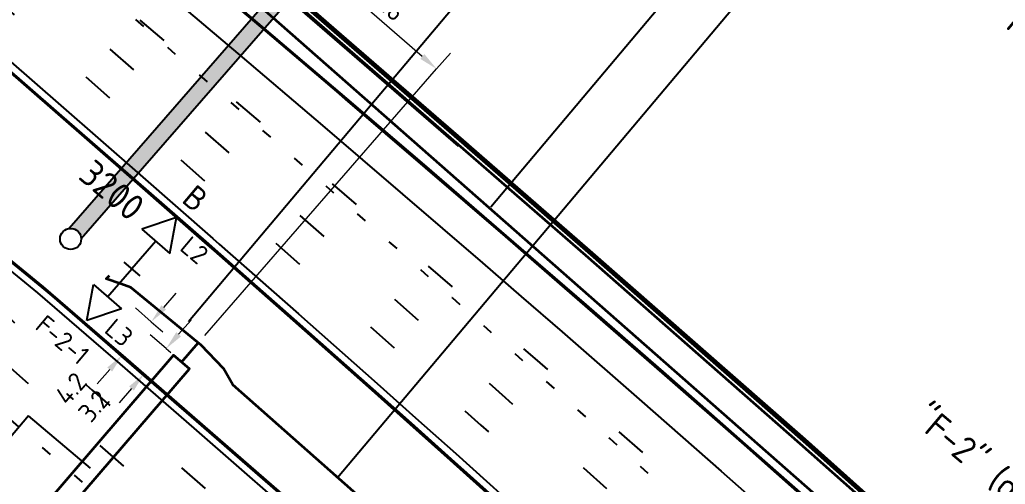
# Model space of a CAD drawing. Header units: metres. Extents: x 134219 to 139080, y 438661 to 444352.
# Drawn here: x 134897.6 to 134991.2, y 443717.8 to 443761.9 of the extents above; entities that cross this region are included whole.
import ezdxf
from ezdxf.enums import TextEntityAlignment as Align

# ---------------------------------------------------------------- set-up
doc = ezdxf.new("R2010")
doc.units = ezdxf.units.M
doc.linetypes.add('13strp', pattern=[4, 1, -3])
doc.linetypes.add('39strp', pattern=[12, 3, -9])
doc.layers.get('DEFPOINTS').update_dxf_attribs({"color": 193})
for name, color, linetype, lineweight in [('N-WE-KL-ET-T18', 1, 'Continuous', 18), ('N-WE-KL-ET-T25', 7, 'Continuous', 25), ('N-WE-KL-ET_LS_OV_ARMATUUR-S', 7, 'Continuous', 25), ('N-WE-KL-ET_LS_OV_ARMATUUR-T18', 1, 'Continuous', 25), ('N-WE-KL-ET_LS_OV_KABEL-G', 10, 'KL-LS-OV-N', 35), ('N-WE-KL-ET_LS_OV_KABEL-M', 7, 'Continuous', 18), ('N-WE-KL-ET_LS_OV_KABEL-T25', 7, 'Continuous', 25), ('N-WE-KL-ET_LS_OV_KAST-S', 10, 'Continuous', 25), ('N-WE-KL-ET_LS_OV_MANTELBUIS-G', 10, 'Continuous', 35), ('N-WE-VW-BEWEGWIJZERING_DRAAGCONSTRUCTIE_PORTAAL-S', 7, 'Continuous', 25), ('N-WE-VW-BEWEGWIJZERING_DRAAGCONSTRUCTIE_PORTAAL_POER-S', 7, 'Continuous', 25), ('Utd-ondergr-bs', 8, 'Continuous', 35), ('Utd-ondergr-nw', 8, '13strp', 35)]:
    doc.layers.add(name, color=color, linetype=linetype, lineweight=lineweight)
doc.layers.add('N-WE-KL-ET_LS_OV_ARMATUUR-T25', color=2, linetype='Continuous')
doc.layers.add('Utd-weg-nw', color=8, linetype='Continuous')
doc.styles.add('ISO18', font='NLCS-ISO.ttf')
doc.styles.add('ISO25', font='NLCS-ISO.ttf')
doc.styles.add('NLCS-ISO', font='NLCS-ISO.ttf')
doc.styles.add('NLCS_18', font='NLCS-ISO.ttf', dxfattribs={"height": 1.8})
doc.styles.add('NLCS_25', font='NLCS-ISO.ttf', dxfattribs={"height": 2.5})
doc.linetypes.add('KL-LS-OV-N', pattern='A,4,-1,[103,NLCS.SHX,S=0.75,R=0,X=0,Y=0],-1,4,-1.5,["0V",Standard,S=1,R=0,X=0,Y=-0.5],-3', length=14.5)
doc.dimstyles.new('NLCS_t18_pijl_Dimension_l3_h1', dxfattribs={"dimtxt": 1.8, "dimasz": 1.8, "dimexe": 2, "dimexo": 2, "dimgap": 0.7, "dimtad": 1, "dimdec": 1, "dimzin": 0, "dimdsep": 46, "dimtxsty": 'NLCS_18', "dimcen": 2.5, "dimdle": 2, "dimclrd": 256, "dimclre": 256, "dimclrt": 256, "dimadec": 1, "dimazin": 0, "dimtfac": 1, "dimtdec": 1, "dimtofl": 0, "dimtmove": 1, "dimatfit": 0, "dimfxl": 0, "dimtolj": 1, "dimtzin": 0, "dimlwd": 18, "dimlwe": 18, "dimarcsym": 0})

# ---------------------------------------------------------------- blocks, each defined once
blk = doc.blocks.new('SKL-ET_OV_ARMATUUR_HD_NATRIUM_2x250W-SO')
for p, q in [((-6.493, 0), (-3.493, 1.757)), ((6.493, 0), (3.493, 1.757)), ((-3.493, -1.757), (-6.493, 0)), ((3.493, -1.757), (6.493, 0))]:
    blk.add_line(p, q)
for points in [[(-3.493, 1.757), (-3.493, -1.757)], [(0, 1), (0, -1)], [(3.493, 1.757), (3.493, -1.757)], [(-3.493, 0), (0, 0)], [(3.493, 0), (0, 0)]]:
    blk.add_lwpolyline(points)
at = {"layer": 'N-WE-KL-ET_LS_OV_ARMATUUR-T18', "style": 'ISO18', "flags": 1}
for tag, p in [('TYPE_ARMATUUR', (3.075, -6.821)), ('VERMOGEN_LAMP', (3.075, -10.606)), ('SPIEGELSTAND', (3.075, -14.39)), ('HOOGTE_LICHTMAST', (3.075, -18.175)), ('UITLEGGERHOEK', (3.075, -21.959)), ('TYPE_LICHTMAST', (3.075, -25.744)), ('BOTSVRIENDELIJK', (3.075, -29.528)), ('POSITIE_LICHTMAST', (3.075, -33.313)), ('KABELAANSLUITNG', (3.075, -37.097)), ('VOEDINGSPUNT', (3.075, -48.451))]:
    blk.add_attdef(tag, p, '', height=1.8, dxfattribs=at)
at = {"layer": 'N-WE-KL-ET_LS_OV_ARMATUUR-T18', "style": 'ISO18'}
for tag, p in [('FASE-AANSLUITING_1', (3.075, -40.882)), ('FASE-AANSLUITING_2', (3.075, -44.666)), ('GROEPSNUMMER', (3.075, -52.235))]:
    blk.add_attdef(tag, p, '', height=1.8, dxfattribs=at)
at = {"layer": 'N-WE-KL-ET_LS_OV_ARMATUUR-T25', "style": 'ISO25'}
for tag, p, height in [('MASTNUMMER', (3.075, 7.391), 2.5), ('TYPE_SYMBOOL', (3.075, 3.606), 2.25)]:
    blk.add_attdef(tag, p, '', height=height, dxfattribs=at)
blk = doc.blocks.new('SVW-BEWEGWIJZERING_DRAAGCONSTRUCTIE_PORTAAL_ANWB (A2 73.705 HRL)')
for points in [[(-1, -0.007), (-21.701, -23.809)], [(0.132, -0.991), (-20.569, -24.794)]]:
    blk.add_lwpolyline(points)
at = {"ltscale": 10}
blk.add_lwpolyline([(-0.656, -0.755, 1.5, 1.5, 0), (-20.913, -24.046, 0, 0, 0)], format="xyseb", dxfattribs=at)
blk = doc.blocks.new('r')
at = {"color": 0, "linetype": 'ByBlock'}
blk.add_lwpolyline([(-3.5, 1.75), (3.5, 1.75), (3.5, -1.75), (-3.5, -1.75), (-3.5, 1.75)], dxfattribs=at)
blk = doc.blocks.new('SKL-ET_OV_KAST_SEKTIEKAST-SO')
blk.add_blockref('r', (0, 0))
at = {"layer": 'N-WE-KL-ET-T18', "linetype": 'ByBlock', "style": 'NLCS-ISO', "flags": 1}
for tag, p in [('OMSCHRIJVING_LEGENDA', (0, -8.431)), ('LOCATIE', (0, -12.215)), ('BPS-CODERING', (0, -16)), ('VOEDINGSPUNT', (0, -19.784)), ('GROEPSNUMMER', (0, -23.569)), ('POSITIE_X', (0, -27.353)), ('POSITIE_Y', (0, -31.138)), ('OVERIGE_OPMERKING(EN)_1', (0, -34.922)), ('OVERIGE_OPMERKING(EN)_2', (0, -38.707))]:
    blk.add_attdef(tag, p, '', height=1.8, dxfattribs=at)
at = {"layer": 'N-WE-KL-ET-T25', "linetype": 'ByBlock', "style": 'NLCS-ISO'}
for tag, p in [('KASTNAAM', (0, 5.269)), ('SOORT_KAST', (0, 0))]:
    blk.add_attdef(tag, text='', height=2.5, dxfattribs=at).set_placement(p, align=Align.MIDDLE_CENTER)
blk = doc.blocks.new('SVW-BEWEGWIJZERING_DRAAGCONSTRUCTIE_PORTAAL_POER-SO (1)')
blk.add_circle((0, 0), 1)
at = {"style": 'ISO18', "flags": 1}
for tag, p in [('OMSCHRIJVING_LEGENDA', (0, 28.559)), ('CONSTRUCTIENUMMER', (0, 24.775)), ('LOCATIE', (0, 20.99)), ('TYPE_POER', (0, 17.206)), ('POSITIE_POER', (0, 13.421)), ('OVERIGE_OPMERKING(EN)_1', (0, 9.637)), ('OVERIGE_OPMERKING(EN)_2', (0, 5.852))]:
    blk.add_attdef(tag, p, '', height=1.8, dxfattribs=at)
blk = doc.blocks.new('*D416')
at = {"layer": 'DEFPOINTS', "color": 0, "transparency": 16777216}
for p in [(134925.393, 443767.482), (134925.393, 443767.482), (134937.184, 443757.227)]:
    blk.add_point(p, dxfattribs=at)
at = {"layer": 'N-WE-KL-ET_LS_OV_KABEL-M', "lineweight": 18, "transparency": 16777216}
for p, q in [((134925.393, 443767.482), (134926.705, 443768.991)), ((134937.184, 443757.227), (134938.497, 443758.736))]:
    blk.add_line(p, q, dxfattribs=at)
at = {"layer": 'N-WE-KL-ET_LS_OV_KABEL-M', "linetype": 'Continuous', "lineweight": 18, "transparency": 16777216}
blk.add_line((134935.826, 443758.408), (134926.751, 443766.3), dxfattribs=at)
at = {"layer": 'N-WE-KL-ET_LS_OV_KABEL-M', "transparency": 16777216}
for points in [[(134926.948, 443766.527), (134926.554, 443766.074), (134925.393, 443767.482)], [(134936.023, 443758.634), (134935.629, 443758.181), (134937.184, 443757.227)]]:
    blk.add_solid(points, dxfattribs=at)
at = {"layer": 'N-WE-KL-ET_LS_OV_KABEL-M', "transparency": 16777216, "insert": (134932.338, 443763.561), "char_height": 1.8, "attachment_point": 5, "rotation": 318.98633, "style": 'NLCS_18'}
blk.add_mtext('\\A1;15.6', dxfattribs=at)
blk = doc.blocks.new('*D379')
at = {"layer": 'DEFPOINTS', "color": 0, "transparency": 16777216}
for p in [(134911.5, 443730.656), (134911.5, 443730.656), (134909.386, 443728.227)]:
    blk.add_point(p, dxfattribs=at)
at = {"layer": 'N-WE-KL-ET_LS_OV_KABEL-M', "linetype": 'Continuous', "lineweight": 18, "transparency": 16777216}
for p, q in [((134912.682, 443732.014), (134913.863, 443733.372)), ((134908.205, 443726.869), (134907.023, 443725.511))]:
    blk.add_line(p, q, dxfattribs=at)
at = {"layer": 'N-WE-KL-ET_LS_OV_KABEL-M', "lineweight": 18, "transparency": 16777216}
for p, q in [((134911.5, 443730.656), (134909.991, 443731.969)), ((134909.386, 443728.227), (134907.878, 443729.54))]:
    blk.add_line(p, q, dxfattribs=at)
at = {"layer": 'N-WE-KL-ET_LS_OV_KABEL-M', "transparency": 16777216}
for points in [[(134912.455, 443732.211), (134912.908, 443731.817), (134911.5, 443730.656)], [(134907.978, 443727.066), (134908.431, 443726.672), (134909.386, 443728.227)]]:
    blk.add_solid(points, dxfattribs=at)
at = {"layer": 'N-WE-KL-ET_LS_OV_KABEL-M', "transparency": 16777216, "insert": (134904.625, 443725.193), "char_height": 1.8, "attachment_point": 5, "rotation": 48.97031, "style": 'NLCS_18'}
blk.add_mtext('\\A1;3.2', dxfattribs=at)
blk = doc.blocks.new('*D380')
at = {"layer": 'DEFPOINTS', "color": 0, "transparency": 16777216}
for p in [(134910.088, 443733.211), (134910.088, 443733.211), (134907.317, 443730.027)]:
    blk.add_point(p, dxfattribs=at)
at = {"layer": 'N-WE-KL-ET_LS_OV_KABEL-M', "linetype": 'Continuous', "lineweight": 18, "transparency": 16777216}
for p, q in [((134911.269, 443734.569), (134912.451, 443735.927)), ((134906.135, 443728.669), (134904.954, 443727.311))]:
    blk.add_line(p, q, dxfattribs=at)
at = {"layer": 'N-WE-KL-ET_LS_OV_KABEL-M', "lineweight": 18, "transparency": 16777216}
for p, q in [((134910.088, 443733.211), (134908.579, 443734.524)), ((134907.317, 443730.027), (134905.808, 443731.339))]:
    blk.add_line(p, q, dxfattribs=at)
at = {"layer": 'N-WE-KL-ET_LS_OV_KABEL-M', "transparency": 16777216}
for points in [[(134911.043, 443734.766), (134911.496, 443734.372), (134910.088, 443733.211)], [(134905.909, 443728.866), (134906.362, 443728.472), (134907.317, 443730.027)]]:
    blk.add_solid(points, dxfattribs=at)
at = {"layer": 'N-WE-KL-ET_LS_OV_KABEL-M', "transparency": 16777216, "insert": (134902.44, 443726.86), "char_height": 1.8, "attachment_point": 5, "rotation": 48.97031, "style": 'NLCS_18'}
blk.add_mtext('\\A1;4.2', dxfattribs=at)

msp = doc.modelspace()

# ---------------------------------------------------------------- linework, layer by layer
at = {"layer": 'N-WE-KL-ET_LS_OV_KABEL-G', "flags": 128}
for points, elevation in [([(134905.756, 443776.046), (134910.387, 443772.037), (134918.773, 443764.636), (134989.16, 443702.693)], 9.306), ([(135019.603, 443637.083), (135019.505, 443637.182), (135010.711, 443644.629), (135009.289, 443647.026), (134983.581, 443669.068), (134917.816, 443727.198), (134916.938, 443728.769), (134914.834, 443730.986), (134908.14, 443736.458), (134907.204, 443736.819), (134905.812, 443737.286), (134906.131, 443737.616)], 6.399)]:
    msp.add_lwpolyline(points, dxfattribs=dict(at, elevation=elevation))
msp.add_lwpolyline([(134912.966, 443729.38), (134914.549, 443731.219)], dxfattribs=at)
at = {"layer": 'N-WE-KL-ET_LS_OV_KABEL-M'}
for points in [[(134915.159, 443731.902), (134937.184, 443757.227)], [(134910.088, 443733.211), (134911.186, 443732.255)], [(134911.5, 443730.656), (134911.934, 443730.279)]]:
    msp.add_lwpolyline(points, dxfattribs=at)
at = {"layer": 'N-WE-KL-ET_LS_OV_KABEL-T25'}
for p, q in [((134982.04, 443814.47), (134913.619, 443733.196)), ((134987.266, 443797.472), (134942.316, 443744.079)), ((134979.156, 443779.418), (134927.78, 443718.391)), ((134898.408, 443724.266), (134872.981, 443694.063)), ((134904.297, 443719.309), (134898.408, 443724.266))]:
    msp.add_line(p, q, dxfattribs=at)
at = {"layer": 'N-WE-KL-ET_LS_OV_MANTELBUIS-G', "linetype": 'Continuous'}
msp.add_lwpolyline([(134894.855, 443709.873), (134896.37, 443708.569), (134913.724, 443728.728), (134912.208, 443730.033)], close=True, dxfattribs=at)
at = {"layer": 'Utd-ondergr-bs', "flags": 128}
for points in [[(134660.133, 443991.614), (134662.802, 443989.294), (134835.209, 443840.226), (134904.987, 443779.649), (134913.426, 443772.31), (134939.263, 443749.929)], [(134984.443, 443710.323), (134971.721, 443721.601), (134951.361, 443739.485), (134939.256, 443750)], [(135002.656, 443693.524), (134986.558, 443708.106), (134985.617, 443707.097), (134983.384, 443709.163), (134984.68, 443710.579), (134972.004, 443721.904), (134951.575, 443739.814), (134939.862, 443750), (134940.167, 443750), (134951.707, 443739.965), (134972.137, 443722.053), (134984.813, 443710.728), (134984.934, 443710.86), (134985.082, 443710.725), (134983.666, 443709.175), (134985.606, 443707.38), (134987.008, 443708.888), (134987.155, 443708.751), (134986.692, 443708.254), (135002.791, 443693.672)], [(134939.862, 443750), (134951.575, 443739.814), (134972.004, 443721.904), (134984.68, 443710.579), (134983.384, 443709.163), (134985.617, 443707.097), (134986.558, 443708.106), (135002.656, 443693.524), (135015.283, 443681.871), (135014.485, 443681.052), (135016.624, 443678.991), (135017.199, 443679.551), (135033.579, 443664.059), (135033.151, 443663.63), (135035.268, 443661.52), (135036.638, 443662.893), (135036.496, 443663.034), (135035.268, 443661.802), (135033.433, 443663.631), (135034.643, 443664.859)], [(134940.009, 443750), (134951.636, 443739.887), (134972.07, 443721.974), (134984.745, 443710.651), (134984.82, 443710.585)], [(134940.167, 443750), (134951.707, 443739.965), (134972.137, 443722.053), (134984.813, 443710.728), (134984.934, 443710.86), (134985.082, 443710.725), (134983.666, 443709.175), (134985.606, 443707.38), (134987.008, 443708.888), (134987.155, 443708.751), (134986.692, 443708.254), (135002.791, 443693.672), (135015.418, 443682.018), (135015.808, 443682.42), (135015.951, 443682.281), (135014.768, 443681.057), (135016.622, 443679.271), (135017.914, 443680.551), (135018.054, 443680.408), (135017.336, 443679.697), (135033.716, 443664.204), (135034.5, 443665), (135034.643, 443664.859)]]:
    msp.add_lwpolyline(points, dxfattribs=at)
at = {"layer": 'Utd-ondergr-bs'}
for points in [[(134939.256, 443750, 0), (134927.255, 443760.425, 0), (134911.516, 443774.214, 0)], [(134939.862, 443750, 0), (134927.523, 443760.731, 0), (134911.824, 443774.409, 0)], [(134940.009, 443750, 0), (134927.588, 443760.803, 0), (134911.907, 443774.461, 0)], [(134940.167, 443750, 0), (134927.654, 443760.882, 0), (134912, 443774.52, 0)], [(134984.443, 443710.323, 0), (134971.721, 443721.601, 0), (134951.361, 443739.485, 0), (134939.256, 443750, 0)], [(134939.862, 443750, 0), (134951.575, 443739.814, 0), (134972.004, 443721.904, 0), (134984.68, 443710.579, 0), (134984.443, 443710.323, 0), (134983.384, 443709.163, 0), (134985.617, 443707.097, 0), (134986.264, 443707.793, 0), (134986.558, 443708.106, 0), (135002.656, 443693.524, 0)], [(135002.656, 443693.524, 0), (134986.558, 443708.106, 0), (134986.264, 443707.793, 0), (134985.617, 443707.097, 0), (134983.384, 443709.163, 0), (134984.443, 443710.323, 0), (134984.68, 443710.579, 0), (134972.004, 443721.904, 0), (134951.575, 443739.814, 0), (134939.862, 443750, 0), (134940.167, 443750, 0), (134951.707, 443739.965, 0), (134972.137, 443722.053, 0), (134984.813, 443710.728, 0), (134984.934, 443710.86, 0), (134985.082, 443710.725, 0), (134983.666, 443709.175, 0), (134985.606, 443707.38, 0), (134987.008, 443708.888, 0), (134987.155, 443708.751, 0), (134986.692, 443708.254, 0), (135002.791, 443693.672, 0)], [(134940.009, 443750, 0), (134951.636, 443739.887, 0), (134972.07, 443721.974, 0), (134984.745, 443710.651, 0), (134984.82, 443710.585, 0)], [(134940.167, 443750, 0), (134951.707, 443739.965, 0), (134972.137, 443722.053, 0), (134984.813, 443710.728, 0), (134984.934, 443710.86, 0), (134985.082, 443710.725, 0), (134983.666, 443709.175, 0), (134985.606, 443707.38, 0), (134987.008, 443708.888, 0), (134987.155, 443708.751, 0), (134986.692, 443708.254, 0), (135002.791, 443693.672, 0), (135015.418, 443682.018, 0), (135015.808, 443682.42, 0), (135015.951, 443682.281, 0), (135014.768, 443681.057, 0), (135016.622, 443679.271, 0), (135017.914, 443680.551, 0), (135018.054, 443680.408, 0), (135017.336, 443679.697, 0), (135033.716, 443664.204, 0), (135034.5, 443665, 0), (135034.643, 443664.859, 0)]]:
    msp.add_polyline3d(points, dxfattribs=at)
msp.add_polyline3d([(134939.862, 443750, 0), (134927.523, 443760.731, 0), (134911.824, 443774.409, 0), (134912, 443774.52, 0), (134927.654, 443760.882, 0), (134940.167, 443750, 0)], close=True, dxfattribs=at)
at = {"layer": 'Utd-ondergr-nw', "linetype": 'Continuous', "flags": 128}
for points in [[(134891.238, 443786.52), (134898.21, 443780.458), (134905.756, 443773.896), (134913.302, 443767.334), (134920.928, 443760.864), (134927.914, 443754.91), (134928.539, 443754.377), (134936.137, 443747.865), (134943.725, 443741.326), (134947.429, 443738.12), (134951.303, 443734.757), (134958.869, 443728.158), (134966.422, 443721.528), (134973.96, 443714.865), (134981.484, 443708.169), (134988.991, 443701.437), (134996.48, 443694.67), (135003.326, 443688.435), (135003.949, 443687.865), (135011.399, 443681.022), (135018.826, 443674.14), (135026.231, 443667.218), (135033.61, 443660.254), (135040.964, 443653.247)], [(134891.284, 443786.573), (134898.256, 443780.51), (134905.802, 443773.949), (134913.348, 443767.387), (134920.974, 443760.917), (134927.96, 443754.963), (134928.584, 443754.429), (134936.183, 443747.918), (134943.771, 443741.378), (134947.475, 443738.173), (134951.349, 443734.81), (134958.915, 443728.211), (134966.468, 443721.581), (134974.007, 443714.918), (134981.53, 443708.221), (134989.037, 443701.489), (134996.526, 443694.722), (135003.373, 443688.487), (135003.996, 443687.917), (135011.446, 443681.074), (135018.874, 443674.192), (135026.278, 443667.269), (135033.658, 443660.305), (135041.013, 443653.298)], [(134893.44, 443759.732), (134900.986, 443753.17), (134908.523, 443746.598), (134915.425, 443740.547), (134916.042, 443740.005), (134923.544, 443733.391), (134931.032, 443726.754), (134934.684, 443723.502), (134938.502, 443720.093), (134945.955, 443713.407), (134953.389, 443706.695), (134960.802, 443699.957), (134968.193, 443693.19), (134975.561, 443686.394), (134982.905, 443679.569), (134989.612, 443673.287), (134990.223, 443672.713), (134997.514, 443665.825), (135004.776, 443658.904), (135012.009, 443651.95), (135019.21, 443644.962), (135026.378, 443637.938), (135033.513, 443630.878)], [(134893.486, 443759.785), (134901.032, 443753.223), (134901.288, 443753), (134908.569, 443746.651), (134915.471, 443740.6), (134916.087, 443740.058), (134923.59, 443733.443), (134931.078, 443726.806), (134934.73, 443723.555), (134938.548, 443720.145), (134946.001, 443713.46), (134953.435, 443706.748), (134960.848, 443700.009), (134968.239, 443693.242), (134975.608, 443686.447), (134982.952, 443679.621), (134989.659, 443673.339), (134990.27, 443672.765), (134997.561, 443665.877), (135004.824, 443658.956), (135012.056, 443652.002), (135019.258, 443645.013), (135026.426, 443637.989), (135033.561, 443630.928)], [(134891.981, 443742.815), (134899.727, 443736.483), (134900.683, 443735.702), (134906.679, 443730.489), (134907.298, 443729.95), (134914.843, 443723.388), (134922.383, 443716.825), (134926.065, 443713.617), (134929.916, 443710.256), (134937.44, 443703.68), (134944.951, 443697.093), (134952.448, 443690.492), (134959.926, 443683.874), (134967.385, 443677.236), (134974.82, 443670.575), (134975.736, 443669.752)], [(134892.027, 443742.868), (134899.773, 443736.536), (134906.725, 443730.541), (134907.344, 443730.003), (134914.889, 443723.441), (134922.429, 443716.878), (134926.111, 443713.669), (134929.962, 443710.309), (134937.486, 443703.733), (134944.997, 443697.145), (134952.494, 443690.544), (134959.973, 443683.926), (134967.431, 443677.288), (134974.867, 443670.627), (134975.782, 443669.804)]]:
    msp.add_lwpolyline(points, dxfattribs=at)
at = {"layer": 'Utd-weg-nw', "linetype": '13strp', "flags": 128}
for points in [[(134682.211, 443958.772), (134689.757, 443952.21), (134697.303, 443945.648), (134704.849, 443939.087), (134712.395, 443932.525), (134719.942, 443925.963), (134727.488, 443919.401), (134735.034, 443912.84), (134742.58, 443906.278), (134750.126, 443899.716), (134754.218, 443896.158), (134757.672, 443893.155), (134765.218, 443886.593), (134772.764, 443880.031), (134780.31, 443873.469), (134787.856, 443866.908), (134795.403, 443860.346), (134802.949, 443853.784), (134810.495, 443847.222), (134818.041, 443840.661), (134825.587, 443834.099), (134827.953, 443832.041), (134833.133, 443827.537), (134840.679, 443820.975), (134848.225, 443814.414), (134855.771, 443807.852), (134863.317, 443801.29), (134870.864, 443794.728), (134878.41, 443788.167), (134885.956, 443781.605), (134886.414, 443781.206), (134886.53, 443781.106), (134893.502, 443775.043), (134901.048, 443768.482), (134908.594, 443761.92), (134916.131, 443755.348), (134923.033, 443749.297), (134923.65, 443748.755), (134931.155, 443742.138), (134938.648, 443735.497), (134942.304, 443732.242), (134946.127, 443728.828), (134953.593, 443722.131), (134961.042, 443715.406), (134968.474, 443708.65), (134975.889, 443701.863), (134983.283, 443695.044), (134990.656, 443688.192), (134997.394, 443681.883), (134998.007, 443681.306), (135005.335, 443674.385), (135012.637, 443667.428), (135019.912, 443660.435), (135027.159, 443653.403), (135034.377, 443646.333), (135041.563, 443639.222), (135045.749, 443635.047), (135048.717, 443632.072), (135055.834, 443624.885), (135062.915, 443617.664), (135069.963, 443610.411), (135074.947, 443605.243), (135076.977, 443603.128), (135083.961, 443595.816), (135090.916, 443588.477), (135091.152, 443588.227)], [(134658.556, 443931.568), (134666.102, 443925.006), (134673.648, 443918.445), (134681.194, 443911.883), (134688.74, 443905.321), (134696.286, 443898.76), (134703.833, 443892.198), (134711.379, 443885.636), (134718.925, 443879.074), (134726.471, 443872.513), (134730.563, 443868.954), (134734.017, 443865.951), (134741.563, 443859.389), (134749.109, 443852.827), (134756.655, 443846.266), (134764.201, 443839.704), (134771.747, 443833.142), (134779.294, 443826.58), (134786.84, 443820.019), (134794.386, 443813.457), (134801.932, 443806.895), (134804.298, 443804.838), (134809.478, 443800.333), (134817.024, 443793.772), (134824.604, 443787.249), (134832.114, 443780.646), (134839.624, 443774.043), (134847.134, 443767.439), (134854.644, 443760.836), (134862.154, 443754.233), (134862.61, 443753.832), (134862.726, 443753.73), (134869.664, 443747.63), (134877.174, 443741.026), (134884.684, 443734.423), (134892.194, 443727.82), (134899.116, 443721.792), (134899.736, 443721.253), (134907.278, 443714.693), (134914.813, 443708.135), (134918.491, 443704.93), (134922.337, 443701.574), (134929.849, 443695.008), (134937.344, 443688.435), (134944.821, 443681.851), (134952.277, 443675.253), (134959.709, 443668.638), (134967.115, 443662.004), (134968.027, 443661.185)]]:
    msp.add_lwpolyline(points, dxfattribs=at)
at = {"layer": 'Utd-weg-nw', "linetype": '39strp', "flags": 128}
for points in [[(134679.767, 443955.961), (134687.313, 443949.399), (134694.859, 443942.838), (134702.405, 443936.276), (134709.951, 443929.714), (134717.497, 443923.152), (134725.043, 443916.591), (134732.589, 443910.029), (134740.136, 443903.467), (134747.682, 443896.905), (134751.774, 443893.347), (134755.228, 443890.344), (134762.774, 443883.782), (134770.32, 443877.22), (134777.866, 443870.658), (134785.412, 443864.097), (134792.958, 443857.535), (134800.504, 443850.973), (134808.05, 443844.411), (134815.597, 443837.85), (134823.143, 443831.288), (134825.509, 443829.23), (134830.689, 443824.726), (134838.235, 443818.164), (134845.781, 443811.603), (134853.327, 443805.041), (134860.873, 443798.479), (134868.419, 443791.918), (134875.965, 443785.356), (134883.511, 443778.794), (134883.97, 443778.396), (134884.086, 443778.295), (134891.058, 443772.232), (134898.604, 443765.671), (134906.15, 443759.109), (134913.687, 443752.537), (134920.589, 443746.486), (134921.206, 443745.944), (134928.71, 443739.328), (134936.201, 443732.688), (134939.856, 443729.434), (134943.678, 443726.022), (134951.139, 443719.328), (134958.583, 443712.607), (134966.009, 443705.857), (134973.416, 443699.077), (134980.802, 443692.265), (134988.166, 443685.422), (134994.894, 443679.122), (134995.507, 443678.545), (135002.822, 443671.635), (135010.111, 443664.69), (135017.373, 443657.709), (135024.605, 443650.691), (135031.807, 443643.636), (135038.977, 443636.542), (135043.153, 443632.376), (135046.113, 443629.408), (135053.212, 443622.239), (135060.276, 443615.036), (135067.306, 443607.8), (135072.278, 443602.644), (135074.303, 443600.535), (135081.27, 443593.24), (135088.208, 443585.919), (135088.443, 443585.67)], [(134677.47, 443953.32), (134685.016, 443946.758), (134692.562, 443940.196), (134700.108, 443933.635), (134707.655, 443927.073), (134715.201, 443920.511), (134722.747, 443913.949), (134730.293, 443907.388), (134737.839, 443900.826), (134745.385, 443894.264), (134749.477, 443890.706), (134752.931, 443887.702), (134760.477, 443881.141), (134768.023, 443874.579), (134775.569, 443868.017), (134783.116, 443861.456), (134790.662, 443854.894), (134798.208, 443848.332), (134805.754, 443841.77), (134813.3, 443835.209), (134820.846, 443828.647), (134823.212, 443826.589), (134828.392, 443822.085), (134835.938, 443815.523), (134843.484, 443808.962), (134851.03, 443802.4), (134858.577, 443795.838), (134866.123, 443789.276), (134873.669, 443782.715), (134881.215, 443776.153), (134881.673, 443775.754), (134881.789, 443775.654), (134888.761, 443769.591), (134896.307, 443763.029), (134903.853, 443756.468), (134911.39, 443749.896), (134918.292, 443743.845), (134918.909, 443743.302), (134926.413, 443736.688), (134933.902, 443730.049), (134937.556, 443726.796), (134941.376, 443723.385), (134948.834, 443716.695), (134956.273, 443709.978), (134963.693, 443703.233), (134971.093, 443696.459), (134978.471, 443689.654), (134985.826, 443682.819), (134992.545, 443676.527), (134993.157, 443675.952), (135000.461, 443669.051), (135007.739, 443662.117), (135014.987, 443655.148), (135022.206, 443648.143), (135029.393, 443641.102), (135036.547, 443634.023), (135040.713, 443629.867), (135043.666, 443626.906), (135050.749, 443619.753), (135057.796, 443612.566), (135064.81, 443605.347), (135069.77, 443600.203), (135071.791, 443598.098), (135078.741, 443590.821), (135085.663, 443583.516), (135085.898, 443583.267)], [(134661, 443934.379), (134668.546, 443927.817), (134676.092, 443921.256), (134683.639, 443914.694), (134691.185, 443908.132), (134698.731, 443901.57), (134706.277, 443895.009), (134713.823, 443888.447), (134721.369, 443881.885), (134728.915, 443875.324), (134733.007, 443871.765), (134736.461, 443868.762), (134744.007, 443862.2), (134751.553, 443855.638), (134759.1, 443849.077), (134766.646, 443842.515), (134774.192, 443835.953), (134781.738, 443829.391), (134789.284, 443822.83), (134796.83, 443816.268), (134804.376, 443809.706), (134806.742, 443807.649), (134811.922, 443803.144), (134819.468, 443796.583), (134820.478, 443795.864), (134827.048, 443790.06), (134834.558, 443783.457), (134842.068, 443776.854), (134849.578, 443770.25), (134857.088, 443763.647), (134864.598, 443757.044), (134865.055, 443756.643), (134865.17, 443756.541), (134872.108, 443750.441), (134879.618, 443743.837), (134887.128, 443737.234), (134894.638, 443730.631), (134901.561, 443724.603), (134902.18, 443724.064), (134909.723, 443717.504), (134917.26, 443710.943), (134920.939, 443707.737), (134924.787, 443704.38), (134932.302, 443697.811), (134939.803, 443691.233), (134947.286, 443684.644), (134954.749, 443678.039), (134962.19, 443671.417), (134969.605, 443664.775), (134970.518, 443663.954)], [(134656.112, 443928.757), (134663.658, 443922.196), (134671.204, 443915.634), (134678.75, 443909.072), (134686.296, 443902.51), (134693.842, 443895.949), (134701.388, 443889.387), (134708.934, 443882.825), (134716.481, 443876.263), (134724.027, 443869.702), (134728.118, 443866.144), (134731.573, 443863.14), (134739.119, 443856.578), (134746.665, 443850.016), (134754.211, 443843.455), (134761.757, 443836.893), (134769.303, 443830.331), (134776.849, 443823.77), (134784.395, 443817.208), (134791.942, 443810.646), (134799.488, 443804.084), (134801.854, 443802.027), (134807.034, 443797.523), (134814.58, 443790.961), (134822.16, 443784.438), (134829.67, 443777.835), (134837.18, 443771.232), (134844.69, 443764.628), (134852.2, 443758.025), (134859.71, 443751.422), (134860.166, 443751.021), (134860.281, 443750.92), (134867.22, 443744.819), (134874.73, 443738.215), (134882.24, 443731.612), (134889.75, 443725.009), (134896.672, 443718.981), (134897.292, 443718.442), (134904.834, 443711.883), (134912.367, 443705.326), (134914.991, 443703.039), (134919.906, 443698.751), (134927.439, 443692.162), (134934.957, 443685.551), (134942.453, 443678.909), (134949.92, 443672.228), (134957.35, 443665.502), (134961.05, 443662.118), (134964.737, 443658.72), (134965.226, 443658.267)], [(134822.775, 443798.505), (134829.345, 443792.701), (134836.855, 443786.098), (134844.365, 443779.495), (134851.875, 443772.891), (134859.385, 443766.288), (134866.895, 443759.685), (134867.351, 443759.284), (134867.466, 443759.183), (134874.405, 443753.082), (134881.915, 443746.478), (134889.425, 443739.875), (134896.935, 443733.272), (134897.848, 443732.442), (134903.857, 443727.244), (134904.477, 443726.705), (134912.021, 443720.144), (134919.559, 443713.582), (134923.239, 443710.375), (134927.089, 443707.017), (134934.608, 443700.445), (134942.113, 443693.863), (134949.602, 443687.268), (134957.072, 443680.657), (134964.521, 443674.028), (134971.945, 443667.377), (134972.859, 443666.555)], [(134908.998, 443761.866), (134916.367, 443755.62), (134923.354, 443749.665), (134923.978, 443749.132), (134931.575, 443742.622), (134939.16, 443736.085), (134942.861, 443732.882), (134946.733, 443729.521), (134954.291, 443722.929), (134961.834, 443716.307), (134969.361, 443709.655), (134976.871, 443702.97), (134984.362, 443696.253), (134991.833, 443689.501), (134998.661, 443683.283), (134999.283, 443682.714), (135006.711, 443675.891), (135014.115, 443669.031), (135021.493, 443662.132), (135028.846, 443655.194), (135036.17, 443648.215), (135043.466, 443641.195), (135047.716, 443637.071), (135050.73, 443634.132), (135057.96, 443627.031), (135065.155, 443619.895), (135072.316, 443612.725), (135077.383, 443607.614), (135079.447, 443605.523), (135086.548, 443598.291), (135093.621, 443591.031), (135093.789, 443590.857)]]:
    msp.add_lwpolyline(points, dxfattribs=at)
at = {"layer": 'Utd-weg-nw', "linetype": 'Continuous', "flags": 128}
for points in [[(134911.36, 443764.583), (134918.73, 443758.336), (134925.716, 443752.382), (134926.34, 443751.849), (134933.938, 443745.338), (134941.525, 443738.8), (134945.227, 443735.595), (134949.1, 443732.233), (134956.662, 443725.638), (134964.21, 443719.011), (134971.744, 443712.354), (134979.26, 443705.663), (134986.76, 443698.938), (134994.24, 443692.178), (135001.077, 443685.952), (135001.7, 443685.382), (135009.139, 443678.549), (135016.555, 443671.678), (135023.947, 443664.766), (135031.314, 443657.815), (135038.654, 443650.822), (135045.965, 443643.785)], [(134893.945, 443760.313), (134901.491, 443753.751), (134909.028, 443747.179), (134915.93, 443741.128), (134916.547, 443740.586), (134924.05, 443733.971), (134931.538, 443727.334), (134935.19, 443724.083), (134939.009, 443720.673), (134946.462, 443713.986), (134953.897, 443707.274), (134961.311, 443700.534), (134968.704, 443693.766), (134976.074, 443686.969), (134983.42, 443680.142), (134990.129, 443673.858), (134990.74, 443673.284), (134998.033, 443666.393), (135005.298, 443659.47), (135012.533, 443652.514), (135019.738, 443645.522), (135026.909, 443638.495), (135034.047, 443631.432)], [(134891.522, 443742.287), (134899.268, 443735.955), (134906.219, 443729.96), (134906.839, 443729.422), (134914.383, 443722.86), (134921.923, 443716.297), (134925.605, 443713.089), (134929.456, 443709.729), (134936.979, 443703.153), (134944.489, 443696.567), (134951.984, 443689.967), (134959.462, 443683.35), (134966.918, 443676.714), (134974.352, 443670.055), (134975.267, 443669.231)]]:
    msp.add_lwpolyline(points, dxfattribs=at)

# ---------------------------------------------------------------- block references
at = {"layer": 'N-WE-KL-ET_LS_OV_ARMATUUR-S'}
ref = msp.add_blockref('SKL-ET_OV_ARMATUUR_HD_NATRIUM_2x250W-SO', (134908.228, 443738.221, 9.488), dxfattribs=dict(at, rotation=48.99129051643736))
ref.add_attrib('MASTNUMMER', '3200', (134903.041, 443746.863, 9.488), dxfattribs={"layer": 'N-WE-KL-ET_LS_OV_ARMATUUR-T25', "height": 2.5, "rotation": 319.90729, "style": 'ISO25'})
ref.add_attrib('TYPE_SYMBOOL', 'B', (134912.856, 443744.649, 9.488), dxfattribs={"layer": 'N-WE-KL-ET_LS_OV_ARMATUUR-T25', "height": 2.25, "rotation": 319.90729, "style": 'ISO25'})
ref.add_attrib('FASE-AANSLUITING_1', 'L2', (134912.676, 443740.088, 9.488), dxfattribs={"layer": 'N-WE-KL-ET_LS_OV_ARMATUUR-T18', "height": 1.8, "rotation": 319.90729, "style": 'ISO18'})
ref.add_attrib('FASE-AANSLUITING_2', 'L3', (134905.511, 443732.271, 9.488), dxfattribs={"layer": 'N-WE-KL-ET_LS_OV_ARMATUUR-T18', "height": 1.8, "rotation": 319.90729, "style": 'ISO18'})
ref.add_attrib('GROEPSNUMMER', 'F-2-1', (134898.932, 443732.603, 9.488), dxfattribs={"layer": 'N-WE-KL-ET_LS_OV_ARMATUUR-T18', "height": 1.8, "rotation": 319.90729, "style": 'ISO18'})
at = {"layer": 'N-WE-KL-ET_LS_OV_KAST-S'}
ref = msp.add_blockref('SKL-ET_OV_KAST_SEKTIEKAST-SO', (134992.683, 443701.349), dxfattribs=dict(at, rotation=317.2771993908528))
ref.add_attrib('KASTNAAM', '"F-2" (oude OP "3-2")', dxfattribs={"layer": 'N-WE-KL-ET_LS_OV_ARMATUUR-T25', "height": 2.5, "rotation": 319.90729, "style": 'ISO25'}).set_placement((134995.591, 443714.133), align=Align.MIDDLE_CENTER)
ref.add_attrib('SOORT_KAST', 'SK', dxfattribs={"layer": 'N-WE-KL-ET_LS_OV_ARMATUUR-T25', "height": 2.25, "rotation": 317.2772, "style": 'ISO25'}).set_placement((134992.683, 443701.349), align=Align.MIDDLE_CENTER)
at = {"layer": 'N-WE-VW-BEWEGWIJZERING_DRAAGCONSTRUCTIE_PORTAAL-S'}
msp.add_blockref('SVW-BEWEGWIJZERING_DRAAGCONSTRUCTIE_PORTAAL_ANWB (A2 73.705 HRL)', (134923.995, 443765.874), dxfattribs=at)
at = {"layer": 'N-WE-VW-BEWEGWIJZERING_DRAAGCONSTRUCTIE_PORTAAL_POER-S', "rotation": 107.0588396289041}
msp.add_blockref('SVW-BEWEGWIJZERING_DRAAGCONSTRUCTIE_PORTAAL_POER-SO (1)', (134902.426, 443741.074), dxfattribs=at)

# ---------------------------------------------------------------- texts
at = {"layer": 'N-WE-KL-ET_LS_OV_KABEL-T25', "style": 'NLCS_25'}
for s, p in [('RWS VP F-2-2 VO-YMvKas 4x4mm² (OV)', (134989.561, 443789.003)), ('RWS VP F-2-3 VO-YMvKas 4x6mm² (OV)', (134984.672, 443774.774)), ('RWS VP F-2-1 VO-YMvKas 4x4mm² (OV)', (134981.452, 443770.949))]:
    msp.add_text(s, height=2.5, rotation=319.90729, dxfattribs=at).set_placement(p, align=Align.MIDDLE_LEFT)

# ---------------------------------------------------------------- dimensions: what is measured, and where the dimension line sits
at = {"layer": 'N-WE-KL-ET_LS_OV_KABEL-M'}
dim = msp.add_aligned_dim(p1=(134937.184, 443757.227), p2=(134925.393, 443767.482), distance=0, dimstyle='NLCS_t18_pijl_Dimension_l3_h1', dxfattribs=at)
dim.commit()
dim.dimension.update_dxf_attribs({"geometry": '*D416', "text_midpoint": (134932.338, 443763.561)})
for base, p1, p2, picture, middle in [((134910.088, 443733.211), (134907.317, 443730.027), (134910.088, 443733.211), '*D380', (134903.647, 443725.809)), ((134911.5, 443730.656), (134909.386, 443728.227), (134911.5, 443730.656), '*D379', (134905.832, 443724.143))]:
    dim = msp.add_linear_dim(base=base, p1=p1, p2=p2, angle=48.97031, dimstyle='NLCS_t18_pijl_Dimension_l3_h1', dxfattribs=at)
    dim.commit()
    dim.dimension.update_dxf_attribs({"geometry": picture, "text_midpoint": middle, "dimtype": 161})

doc.saveas('drawing.dxf')
